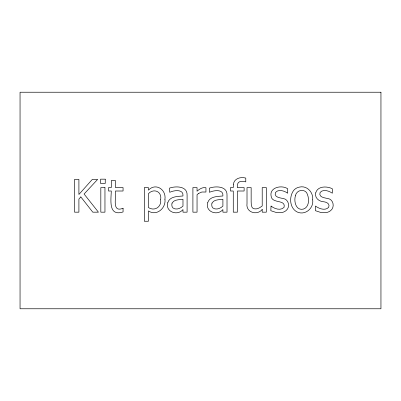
<?xml version="1.0" encoding="UTF-8"?>
<svg xmlns="http://www.w3.org/2000/svg" width="401" height="401" viewBox="0 0 401 401"><rect width="100%" height="100%" fill="white"/><g stroke="black" fill="none" stroke-linecap="round" stroke-linejoin="round"><path stroke-width="0.6" d="M271.041 206.054L270.82 210.7L276.6 212.605L281.286 212.625A9.388 9.388 0 0 0 286.144 210.52C290.394 207.132 288.855 199.212 283.126 198.5C279.973 197.873 273.607 197.197 275.507 192.42C278.715 188.836 284.319 190.886 287.707 193.192L287.707 188.766C281.582 184.555 268.695 187.473 271.246 196.736C272.51 203.763 286.028 199.257 284.043 207.372C280.494 210.956 274.49 208.826 271.041 206.054M164.941 199.227C166.184 208.029 156.585 216.585 148.445 210.941L148.445 221.247L144.305 221.247L144.305 187.578L148.445 187.578L148.445 190.154C155.723 182.455 166.365 189.583 164.941 199.227M233.407 184.671L233.272 187.578L230.475 187.578L230.475 191.011L233.272 191.011L233.272 212.174L237.412 212.174L237.412 191.011L244.129 191.011L244.129 187.578L237.282 187.578L237.557 184.134L238.389 182.48C240.49 180.806 243.362 181.287 245.778 181.874L245.778 178.084C240.71 176.565 233.713 178.49 233.407 184.671M312.705 199.883C313.858 208.309 305.121 215.713 297.151 211.984C289.477 208.134 288.936 196.595 293.753 190.305A9.804 9.804 0 0 1 299.382 187.107C307.026 185.162 313.537 192.505 312.705 199.883M315.702 192.906C314.484 197.688 318.8 201.422 323.276 201.713C326.249 201.873 330.364 203.708 328.66 207.372C325.01 211.056 319.066 208.645 315.432 206.054L315.432 210.7L321.216 212.605L325.903 212.625A9.388 9.388 0 0 0 330.76 210.52C335.01 207.132 333.472 199.212 327.742 198.5C324.589 197.873 318.224 197.197 320.123 192.42C323.331 188.836 328.935 190.886 332.324 193.192L332.324 188.766C327.046 186.004 317.567 185.848 315.702 192.906M295.437 195.723C293.712 201.152 295.773 210.781 303.241 209.142C309.772 207.157 309.392 197.708 306.69 192.786A5.569 5.569 0 0 0 303.251 190.605C299.722 189.718 296.018 192.114 295.437 195.723M160.666 199.688C161.733 206.931 154.601 211.543 148.445 207.573L148.445 193.633C153.864 187.974 162.109 191.508 160.666 199.688M167.783 202.675C164.981 211.778 177.543 216.385 182.976 209.553L182.976 212.174L187.092 212.174L187.092 195.347C187.658 186.024 175.854 185.863 169.518 188.104L169.763 192.31C173.808 190.264 183.803 188.796 182.976 195.989C177.678 196.43 169.628 196.315 167.783 202.675M207.708 202.675C204.906 211.778 217.467 216.385 222.901 209.553L222.901 212.174L227.016 212.174L227.016 195.347C227.583 186.024 215.778 185.863 209.442 188.104L209.442 192.31C213.543 190.375 223.708 188.676 222.901 195.989C217.603 196.43 209.553 196.315 207.708 202.675M172.059 203.106L171.788 204.776L172.084 206.63L172.976 207.969C176.174 210.234 180.395 208.54 182.976 206.119L182.976 199.292C179.297 199.909 174.119 199.252 172.059 203.106M211.984 203.106L211.713 204.776L212.009 206.63L212.901 207.969C216.099 210.234 220.319 208.54 222.901 206.119L222.901 199.292C219.222 199.909 214.044 199.252 211.984 203.106M80.822 196.911L78.907 199.071L78.907 212.174L74.546 212.174L74.546 179.382L78.907 179.382L78.907 194.47L92.34 179.382L97.649 179.382L84.085 194.029L98.44 212.174L92.781 212.174L80.822 196.911M198.565 193.457L197.046 194.711L197.046 212.174L192.906 212.174L192.906 187.578L197.046 187.578L197.046 191.232C199.437 189.056 202.56 187.001 205.944 187.708L205.944 192.024L201.828 192.009L198.565 193.457M262.209 209.442C257.116 215.989 245.592 212.314 247.011 203.543L247.011 187.578L251.151 187.578L251.151 201.583L251.297 204.831L251.948 207.086A3.183 3.183 0 0 0 254.384 208.806C257.337 209.402 259.973 207.638 262.209 205.944L262.209 187.578L266.349 187.578L266.349 212.174L262.209 212.174L262.209 209.442M123.062 208.229C111.247 213.287 116.671 196.325 115.443 191.011L123.062 191.011L123.062 187.578L115.443 187.578L115.443 180.505L111.303 180.505L111.303 187.578L108.506 187.578L108.506 191.011L111.303 191.011C110.977 200.274 108.315 216.71 123.062 211.954L123.062 208.229M380.95 92.23L20.05 92.23L20.05 308.77L380.95 308.77L380.95 92.23M105.247 179.162L100.536 179.162L100.536 183.457L105.247 183.457L105.247 179.162M104.962 187.578L100.821 187.578L100.821 212.174L104.962 212.174L104.962 187.578"/></g></svg>
